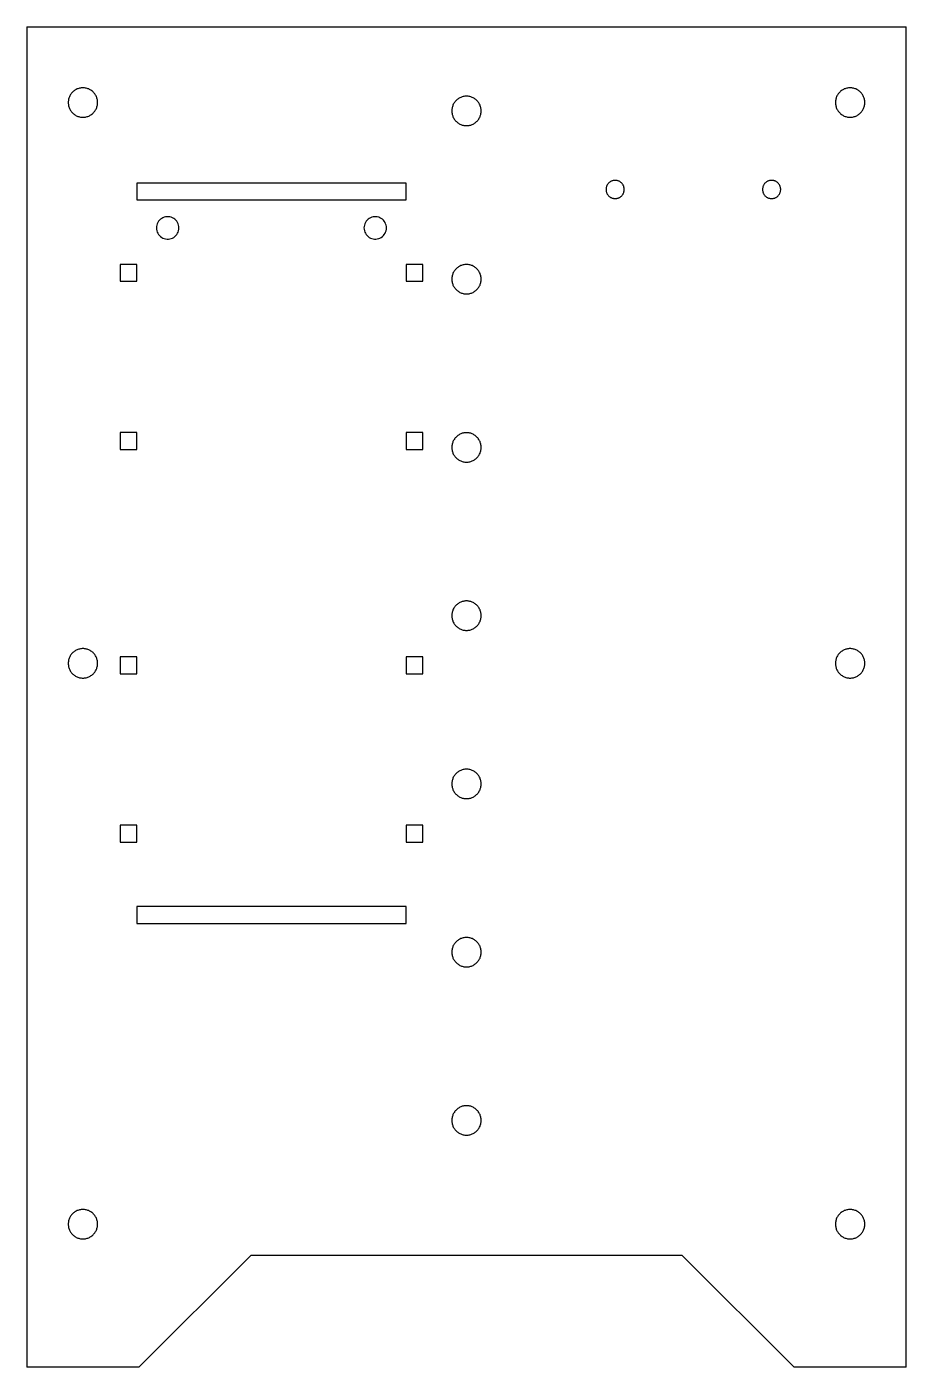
# Model space of a CAD drawing. Extents: x 0 to 785, y 0 to 479.
# Drawn here: x 0.1 to 156.9, y 0.1 to 239.1 of the extents above; entities that cross this region are included whole.
import ezdxf

# ---------------------------------------------------------------- set-up
doc = ezdxf.new("R2010")
doc.units = 0
doc.layers.add('Layer_1', color=7, linetype='CONTINUOUS')

msp = doc.modelspace()

# ---------------------------------------------------------------- linework, layer by layer
at = {"layer": 'Layer_1', "color": 7}
for p, q in [((0.141111, 239.141102), (0.141111, 0.141111)), ((0.141111, 239.141102), (156.941114, 239.141102)), ((156.941114, 0.141111), (156.941114, 239.141102)), ((7.516111, 225.641103), (7.516111, 225.641103)), ((144.316111, 225.641103), (144.316111, 225.641103)), ((75.916113, 224.141103), (75.916113, 224.141103)), ((67.764604, 211.283971), (19.764603, 211.283971)), ((19.764603, 211.283971), (19.764603, 208.283971)), ((67.764604, 208.283971), (67.764604, 211.283971)), ((19.764603, 208.283971), (67.764604, 208.283971)), ((103.416111, 210.141103), (103.416111, 210.141103)), ((131.316112, 210.141103), (131.316112, 210.141103)), ((23.280403, 203.53467), (23.264604, 203.283972)), ((23.264604, 203.283972), (23.280403, 203.033272)), ((23.327403, 203.781372), (23.280403, 203.53467)), ((23.405103, 204.020172), (23.327403, 203.781372)), ((23.512003, 204.247471), (23.405103, 204.020172)), ((23.646603, 204.459572), (23.512003, 204.247471)), ((23.806703, 204.653072), (23.646603, 204.459572)), ((23.989803, 204.824971), (23.806703, 204.653072)), ((24.193003, 204.972573), (23.989803, 204.824971)), ((24.413103, 205.09357), (24.193003, 204.972573)), ((24.646603, 205.186071), (24.413103, 205.09357)), ((24.889803, 205.248572), (24.646603, 205.186071)), ((25.139004, 205.279972), (24.889803, 205.248572)), ((25.390203, 205.279972), (25.139004, 205.279972)), ((25.639403, 205.248572), (25.390203, 205.279972)), ((25.882604, 205.186071), (25.639403, 205.248572)), ((26.116203, 205.09357), (25.882604, 205.186071)), ((26.336303, 204.972573), (26.116203, 205.09357)), ((26.539503, 204.824971), (26.336303, 204.972573)), ((26.722503, 204.653072), (26.539503, 204.824971)), ((26.882604, 204.459572), (26.722503, 204.653072)), ((27.017203, 204.247471), (26.882604, 204.459572)), ((27.124204, 204.020172), (27.017203, 204.247471)), ((27.201803, 203.781372), (27.124204, 204.020172)), ((27.248804, 203.53467), (27.201803, 203.781372)), ((27.264603, 203.283972), (27.248804, 203.53467)), ((27.248804, 203.033272), (27.264603, 203.283972)), ((60.280403, 203.53467), (60.264599, 203.283972)), ((60.264604, 203.283972), (60.280409, 203.033272)), ((60.327405, 203.781372), (60.280403, 203.53467)), ((60.405004, 204.020172), (60.327405, 203.781372)), ((60.512003, 204.247471), (60.405004, 204.020172)), ((60.646604, 204.459572), (60.512003, 204.247471)), ((60.806705, 204.653072), (60.646604, 204.459572)), ((60.989704, 204.824971), (60.806705, 204.653072)), ((61.192904, 204.972573), (60.989704, 204.824971)), ((61.413003, 205.09357), (61.192904, 204.972573)), ((61.646604, 205.186071), (61.413003, 205.09357)), ((61.889804, 205.248572), (61.646604, 205.186071)), ((62.139003, 205.279972), (61.889804, 205.248572)), ((62.390203, 205.279972), (62.139003, 205.279972)), ((62.639403, 205.248572), (62.390203, 205.279972)), ((62.882602, 205.186071), (62.639403, 205.248572)), ((63.116102, 205.09357), (62.882602, 205.186071)), ((63.336204, 204.972573), (63.116102, 205.09357)), ((63.539404, 204.824971), (63.336204, 204.972573)), ((63.722504, 204.653072), (63.539404, 204.824971)), ((63.882603, 204.459572), (63.722504, 204.653072)), ((64.017203, 204.247471), (63.882603, 204.459572)), ((64.124103, 204.020172), (64.017203, 204.247471)), ((64.201805, 203.781372), (64.124103, 204.020172)), ((64.248803, 203.53467), (64.201805, 203.781372)), ((64.264602, 203.283972), (64.248798, 203.53467)), ((64.248803, 203.033272), (64.264608, 203.283972)), ((23.280403, 203.033272), (23.327403, 202.78657)), ((23.327403, 202.78657), (23.405103, 202.547672)), ((23.405103, 202.547672), (23.512003, 202.320471)), ((23.512003, 202.320471), (23.646603, 202.10837)), ((23.646603, 202.10837), (23.806703, 201.91487)), ((23.806703, 201.91487), (23.989803, 201.742971)), ((23.989803, 201.742971), (24.193003, 201.59527)), ((24.193003, 201.59527), (24.413103, 201.47427)), ((24.413103, 201.47427), (24.646603, 201.381871)), ((24.646603, 201.381871), (24.889803, 201.319373)), ((24.889803, 201.319373), (25.139004, 201.287871)), ((25.139004, 201.287871), (25.390203, 201.287871)), ((25.390203, 201.287871), (25.639403, 201.319373)), ((25.639403, 201.319373), (25.882604, 201.381871)), ((25.882604, 201.381871), (26.116203, 201.47427)), ((26.116203, 201.47427), (26.336303, 201.59527)), ((26.336303, 201.59527), (26.539503, 201.742971)), ((26.539503, 201.742971), (26.722503, 201.91487)), ((26.722503, 201.91487), (26.882604, 202.10837)), ((26.882604, 202.10837), (27.017203, 202.320471)), ((27.017203, 202.320471), (27.124204, 202.547672)), ((27.124204, 202.547672), (27.201803, 202.78657)), ((27.201803, 202.78657), (27.248804, 203.033272)), ((60.280403, 203.033272), (60.327405, 202.78657)), ((60.327405, 202.78657), (60.405004, 202.547672)), ((60.405004, 202.547672), (60.512003, 202.320471)), ((60.512003, 202.320471), (60.646604, 202.10837)), ((60.646604, 202.10837), (60.806705, 201.91487)), ((60.806705, 201.91487), (60.989704, 201.742971)), ((60.989704, 201.742971), (61.192904, 201.59527)), ((61.192904, 201.59527), (61.413003, 201.47427)), ((61.413003, 201.47427), (61.646604, 201.381871)), ((61.646604, 201.381871), (61.889804, 201.319373)), ((61.889804, 201.319373), (62.139003, 201.287871)), ((62.139003, 201.287871), (62.390203, 201.287871)), ((62.390203, 201.287871), (62.639403, 201.319373)), ((62.639403, 201.319373), (62.882602, 201.381871)), ((62.882602, 201.381871), (63.116102, 201.47427)), ((63.116102, 201.47427), (63.336204, 201.59527)), ((63.336204, 201.59527), (63.539404, 201.742971)), ((63.539404, 201.742971), (63.722504, 201.91487)), ((63.722504, 201.91487), (63.882603, 202.10837)), ((63.882603, 202.10837), (64.017203, 202.320471)), ((64.017203, 202.320471), (64.124103, 202.547672)), ((64.124103, 202.547672), (64.201805, 202.78657)), ((64.201805, 202.78657), (64.248803, 203.033272)), ((19.764603, 196.783971), (16.764604, 196.783971)), ((16.764604, 196.783971), (16.764604, 193.783972)), ((19.764603, 193.783972), (19.764603, 196.783971)), ((70.764603, 196.783971), (67.764604, 196.783971)), ((67.764604, 196.783971), (67.764604, 193.783972)), ((70.764603, 193.783972), (70.764603, 196.783971)), ((16.764604, 193.783972), (19.764603, 193.783972)), ((67.764604, 193.783972), (70.764603, 193.783972)), ((75.916113, 194.141104), (75.916113, 194.141104)), ((19.764603, 166.783972), (16.764604, 166.783972)), ((16.764604, 166.783972), (16.764604, 163.783972)), ((19.764603, 163.783972), (19.764603, 166.783972)), ((70.764603, 166.783972), (67.764604, 166.783972)), ((67.764604, 166.783972), (67.764604, 163.783972)), ((70.764603, 163.783972), (70.764603, 166.783972)), ((16.764604, 163.783972), (19.764603, 163.783972)), ((67.764604, 163.783972), (70.764603, 163.783972)), ((75.916113, 164.141102), (75.916113, 164.141102)), ((75.916113, 134.141103), (75.916113, 134.141103)), ((19.764603, 126.783967), (16.764604, 126.783967)), ((16.764604, 126.783967), (16.764604, 123.783973)), ((19.764603, 123.783973), (19.764603, 126.783967)), ((70.764603, 126.783967), (67.764604, 126.783967)), ((67.764604, 126.783967), (67.764604, 123.783973)), ((70.764603, 123.783973), (70.764603, 126.783967)), ((7.516111, 125.641103), (7.516111, 125.641103)), ((144.316111, 125.641103), (144.316111, 125.641103)), ((16.764604, 123.783973), (19.764603, 123.783973)), ((67.764604, 123.783973), (70.764603, 123.783973)), ((75.916113, 104.141103), (75.916113, 104.141103)), ((19.764603, 96.783971), (16.764604, 96.783971)), ((16.764604, 96.783971), (16.764604, 93.783977)), ((19.764603, 93.783977), (19.764603, 96.783971)), ((70.764603, 96.783971), (67.764604, 96.783971)), ((67.764604, 96.783971), (67.764604, 93.783977)), ((70.764603, 93.783977), (70.764603, 96.783971)), ((16.764604, 93.783977), (19.764603, 93.783977)), ((67.764604, 93.783977), (70.764603, 93.783977)), ((67.764604, 82.283958), (19.764603, 82.283958)), ((19.764603, 82.283958), (19.764603, 79.283964)), ((67.764604, 79.283964), (67.764604, 82.283958)), ((19.764603, 79.283964), (67.764604, 79.283964)), ((75.916113, 74.141104), (75.916113, 74.141104)), ((75.916113, 44.141108), (75.916113, 44.141108)), ((7.516111, 25.641102), (7.516111, 25.641102)), ((144.316111, 25.641102), (144.316111, 25.641102)), ((40.141113, 20.141099), (20.141113, 0.141111)), ((40.141113, 20.141099), (116.941112, 20.141099)), ((136.941111, 0.141111), (116.941112, 20.141099)), ((20.141113, 0.141111), (0.141111, 0.141111)), ((156.941114, 0.141111), (136.941111, 0.141111))]:
    msp.add_line(p, q, dxfattribs=at)
for points, knots in [([(7.516111, 225.641103), (7.52655, 225.743265), (7.547355, 225.94687), (7.593178, 226.249574), (7.66843, 226.544466), (7.786329, 226.824198), (7.939586, 227.085924), (8.123839, 227.329562), (8.334509, 227.552335), (8.569541, 227.750395), (8.825661, 227.919767), (9.100251, 228.057479), (9.389244, 228.162332), (9.687143, 228.232626), (9.989675, 228.267502), (10.29264, 228.267506), (10.595055, 228.232637), (10.892799, 228.162316), (11.181763, 228.057408), (11.456633, 227.919656), (11.71337, 227.7505), (11.948705, 227.552703), (12.158484, 227.329988), (12.3399, 227.085491), (12.491382, 226.823116), (12.612416, 226.543755), (12.700401, 226.25072), (12.754028, 225.948016), (12.772156, 225.641103), (12.754028, 225.334191), (12.700401, 225.031486), (12.612417, 224.738452), (12.491383, 224.459091), (12.3399, 224.196716), (12.158484, 223.952219), (11.948705, 223.729504), (11.71337, 223.531707), (11.456633, 223.362551), (11.181763, 223.224798), (10.892799, 223.119891), (10.595056, 223.049566), (10.29264, 223.0147), (9.989675, 223.014704), (9.687143, 223.049576), (9.389244, 223.119874), (9.100251, 223.224727), (8.825662, 223.36244), (8.569541, 223.531811), (8.33451, 223.729871), (8.123839, 223.952644), (7.939586, 224.196282), (7.786329, 224.458007), (7.668431, 224.73774), (7.593178, 225.032632), (7.547355, 225.335335), (7.52655, 225.538941), (7.516111, 225.641103)], [0, 0, 0, 0, 0.308067, 0.613968, 0.917775, 1.218451, 1.521435, 1.825424, 2.132913, 2.439384, 2.745479, 3.051944, 3.358788, 3.665697, 3.968077, 4.270365, 4.572612, 4.879301, 5.186059, 5.492809, 5.79955, 6.1063, 6.413007, 6.715307, 7.017622, 7.319923, 7.626632, 7.933384, 8.24012, 8.546856, 8.853608, 9.160317, 9.462619, 9.764934, 10.067234, 10.37394, 10.68069, 10.987431, 11.294181, 11.60094, 11.907629, 12.209876, 12.512164, 12.814544, 13.121453, 13.428298, 13.734762, 14.040857, 14.347329, 14.654818, 14.958806, 15.26179, 15.562467, 15.866273, 16.172174, 16.480242, 16.480242, 16.480242, 16.480242]), ([(144.316111, 225.641103), (144.32655, 225.743265), (144.347355, 225.94687), (144.393178, 226.249574), (144.468431, 226.544466), (144.586329, 226.824198), (144.739585, 227.085924), (144.923837, 227.329562), (145.134508, 227.552335), (145.369538, 227.750395), (145.625659, 227.919767), (145.90025, 228.057479), (146.189243, 228.16233), (146.487142, 228.232627), (146.789674, 228.267502), (147.09264, 228.267506), (147.395055, 228.232637), (147.692797, 228.162315), (147.98176, 228.057408), (148.25663, 227.919655), (148.513368, 227.7505), (148.748704, 227.552703), (148.958483, 227.329988), (149.139899, 227.085491), (149.291382, 226.823116), (149.412417, 226.543755), (149.5004, 226.25072), (149.554028, 225.948016), (149.572156, 225.641103), (149.554028, 225.33419), (149.5004, 225.031486), (149.412417, 224.738451), (149.291383, 224.45909), (149.139899, 224.196715), (148.958482, 223.952218), (148.748703, 223.729503), (148.513367, 223.531707), (148.25663, 223.362551), (147.981761, 223.224798), (147.692798, 223.119891), (147.395056, 223.049565), (147.09264, 223.014701), (146.789674, 223.014704), (146.487141, 223.049576), (146.189242, 223.119874), (145.900249, 223.224727), (145.625659, 223.36244), (145.369538, 223.531811), (145.134508, 223.729872), (144.923837, 223.952644), (144.739585, 224.196282), (144.586329, 224.458009), (144.468431, 224.73774), (144.393178, 225.032632), (144.347355, 225.335335), (144.32655, 225.538941), (144.316111, 225.641103)], [0, 0, 0, 0, 0.308067, 0.613968, 0.917775, 1.218451, 1.521435, 1.825423, 2.132912, 2.439383, 2.745478, 3.051943, 3.358787, 3.665696, 3.968077, 4.270365, 4.572613, 4.879299, 5.186057, 5.492807, 5.799549, 6.1063, 6.413006, 6.715306, 7.017621, 7.319923, 7.626632, 7.933384, 8.24012, 8.546857, 8.853609, 9.160317, 9.46262, 9.764935, 10.067234, 10.373941, 10.680692, 10.987433, 11.294183, 11.60094, 11.907628, 12.209875, 12.512164, 12.814544, 13.121455, 13.428299, 13.734764, 14.040859, 14.34733, 14.654819, 14.958807, 15.261791, 15.562467, 15.866273, 16.172174, 16.480242, 16.480242, 16.480242, 16.480242]), ([(75.916113, 224.141103), (75.926552, 224.243265), (75.947356, 224.446871), (75.993179, 224.749574), (76.068432, 225.044466), (76.186329, 225.324198), (76.339586, 225.585924), (76.523838, 225.829562), (76.734509, 226.052335), (76.96954, 226.250395), (77.22566, 226.419767), (77.50025, 226.557479), (77.789243, 226.662332), (78.087143, 226.732626), (78.389675, 226.767502), (78.692639, 226.767506), (78.995055, 226.732637), (79.292798, 226.662316), (79.581762, 226.557409), (79.856632, 226.419655), (80.113369, 226.2505), (80.348705, 226.052703), (80.558484, 225.829988), (80.7399, 225.585491), (80.891383, 225.323116), (81.012415, 225.043755), (81.100401, 224.750721), (81.154027, 224.448016), (81.172155, 224.141103), (81.154027, 223.834191), (81.100399, 223.531486), (81.012415, 223.238452), (80.891383, 222.959091), (80.7399, 222.696716), (80.558484, 222.452219), (80.348705, 222.229503), (80.113369, 222.031707), (79.856632, 221.862552), (79.581763, 221.724798), (79.292799, 221.61989), (78.995055, 221.549567), (78.692639, 221.514698), (78.389675, 221.514702), (78.087142, 221.549577), (77.789243, 221.619874), (77.50025, 221.724727), (77.22566, 221.86244), (76.96954, 222.031811), (76.734509, 222.229872), (76.523838, 222.452644), (76.339586, 222.696283), (76.186329, 222.958008), (76.068432, 223.237741), (75.993179, 223.532632), (75.947356, 223.835336), (75.926552, 224.038942), (75.916113, 224.141103)], [0, 0, 0, 0, 0.308067, 0.613968, 0.917775, 1.21845, 1.521435, 1.825423, 2.132912, 2.439383, 2.745478, 3.051943, 3.358787, 3.665697, 3.968076, 4.270364, 4.572611, 4.879299, 5.186058, 5.492808, 5.799549, 6.1063, 6.413007, 6.715307, 7.017621, 7.319922, 7.626632, 7.933384, 8.24012, 8.546856, 8.853608, 9.160317, 9.462618, 9.764932, 10.067232, 10.373939, 10.68069, 10.987431, 11.29418, 11.600939, 11.907629, 12.209875, 12.512164, 12.814543, 13.121453, 13.428297, 13.734762, 14.040857, 14.347329, 14.654818, 14.958806, 15.26179, 15.562466, 15.866272, 16.172174, 16.480241, 16.480241, 16.480241, 16.480241]), ([(103.416111, 210.141103), (103.422574, 210.204346), (103.435454, 210.330388), (103.46382, 210.517776), (103.510406, 210.700327), (103.583391, 210.873495), (103.678264, 211.035515), (103.792326, 211.186337), (103.922739, 211.324245), (104.068234, 211.446854), (104.226785, 211.551703), (104.396769, 211.636954), (104.57567, 211.701862), (104.760083, 211.74538), (104.947365, 211.766968), (105.134914, 211.766971), (105.322124, 211.745386), (105.506441, 211.701852), (105.685325, 211.63691), (105.855482, 211.551635), (106.014414, 211.446918), (106.160098, 211.324473), (106.289961, 211.186601), (106.402266, 211.035247), (106.496041, 210.872824), (106.570968, 210.699887), (106.625433, 210.518485), (106.658631, 210.331097), (106.669852, 210.141103), (106.658631, 209.95111), (106.625433, 209.763721), (106.570968, 209.582319), (106.496041, 209.409382), (106.402266, 209.246959), (106.289962, 209.095602), (106.160098, 208.957733), (106.014414, 208.835288), (105.855482, 208.730572), (105.685325, 208.645297), (105.506441, 208.580354), (105.322124, 208.53682), (105.134914, 208.515236), (104.947365, 208.515238), (104.760083, 208.536826), (104.57567, 208.580344), (104.396769, 208.645253), (104.226785, 208.730503), (104.068235, 208.835353), (103.92274, 208.957961), (103.792326, 209.095869), (103.678264, 209.246691), (103.583391, 209.408712), (103.510406, 209.581879), (103.46382, 209.764431), (103.435454, 209.951819), (103.422574, 210.07786), (103.416111, 210.141103)], [0, 0, 0, 0, 0.190708, 0.380076, 0.568146, 0.754279, 0.94184, 1.130023, 1.320373, 1.510093, 1.69958, 1.889297, 2.079248, 2.269239, 2.456426, 2.643557, 2.830662, 3.020517, 3.210416, 3.40031, 3.590196, 3.78009, 3.969956, 4.157093, 4.344239, 4.531379, 4.721246, 4.911139, 5.101024, 5.290908, 5.480802, 5.670669, 5.857808, 6.044956, 6.232094, 6.421959, 6.611852, 6.801738, 6.991632, 7.181531, 7.371387, 7.558492, 7.745622, 7.932809, 8.1228, 8.312752, 8.502469, 8.691955, 8.881675, 9.072025, 9.260208, 9.447769, 9.633902, 9.821973, 10.01134, 10.202048, 10.202048, 10.202048, 10.202048]), ([(131.316112, 210.141103), (131.322574, 210.204346), (131.335454, 210.330388), (131.36382, 210.517775), (131.410403, 210.700327), (131.483389, 210.873495), (131.578262, 211.035516), (131.692322, 211.18634), (131.822738, 211.324246), (131.968234, 211.446854), (132.126785, 211.551703), (132.296769, 211.636954), (132.47567, 211.701863), (132.660083, 211.74538), (132.847365, 211.766968), (133.034914, 211.766971), (133.222124, 211.745386), (133.406441, 211.701853), (133.585323, 211.63691), (133.755481, 211.551634), (133.914414, 211.446919), (134.060098, 211.324474), (134.189963, 211.186604), (134.302266, 211.035247), (134.396042, 210.872825), (134.470968, 210.699887), (134.525433, 210.518485), (134.558631, 210.331097), (134.569853, 210.141103), (134.558631, 209.95111), (134.525433, 209.763721), (134.470968, 209.582319), (134.396042, 209.409382), (134.302266, 209.246959), (134.189963, 209.095602), (134.060098, 208.957733), (133.914414, 208.835288), (133.755481, 208.730573), (133.585323, 208.645297), (133.406441, 208.580354), (133.222124, 208.53682), (133.034914, 208.515236), (132.847365, 208.515238), (132.660083, 208.536827), (132.47567, 208.580344), (132.296769, 208.645253), (132.126785, 208.730504), (131.968234, 208.835353), (131.822738, 208.957961), (131.692323, 209.095869), (131.578262, 209.246691), (131.483389, 209.408712), (131.410403, 209.581879), (131.363819, 209.764431), (131.335452, 209.951819), (131.322574, 210.07786), (131.316112, 210.141103)], [0, 0, 0, 0, 0.190708, 0.380075, 0.568145, 0.754278, 0.941841, 1.130024, 1.320373, 1.510094, 1.699581, 1.889298, 2.079249, 2.269241, 2.456428, 2.643558, 2.830663, 3.020518, 3.210416, 3.400309, 3.590197, 3.78009, 3.969955, 4.157094, 4.344241, 4.531381, 4.721248, 4.911141, 5.101026, 5.29091, 5.480804, 5.670671, 5.85781, 6.044958, 6.232096, 6.421961, 6.611854, 6.801742, 6.991636, 7.181533, 7.371388, 7.558493, 7.745623, 7.932811, 8.122803, 8.312754, 8.50247, 8.691958, 8.881679, 9.072029, 9.260211, 9.447773, 9.633906, 9.821976, 10.011343, 10.202051, 10.202051, 10.202051, 10.202051]), ([(75.916113, 194.141104), (75.926552, 194.243266), (75.947356, 194.446871), (75.993179, 194.749575), (76.068432, 195.044466), (76.186329, 195.324199), (76.339586, 195.585925), (76.523838, 195.829563), (76.734509, 196.052336), (76.96954, 196.250396), (77.22566, 196.419768), (77.50025, 196.55748), (77.789243, 196.662333), (78.087142, 196.732628), (78.389675, 196.767501), (78.692639, 196.767504), (78.995055, 196.732638), (79.292798, 196.662316), (79.581762, 196.55741), (79.856632, 196.419656), (80.113369, 196.250501), (80.348705, 196.052704), (80.558484, 195.829989), (80.7399, 195.585492), (80.891383, 195.323117), (81.012415, 195.043756), (81.100401, 194.750722), (81.154027, 194.448017), (81.172154, 194.141104), (81.154027, 193.834191), (81.100401, 193.531486), (81.012415, 193.238451), (80.891383, 192.959089), (80.739899, 192.696715), (80.558485, 192.452217), (80.348704, 192.229503), (80.113369, 192.031707), (79.856631, 191.862552), (79.581761, 191.724799), (79.292797, 191.619892), (78.995055, 191.549567), (78.692639, 191.514701), (78.389675, 191.514705), (78.087142, 191.549577), (77.789243, 191.619875), (77.500249, 191.724727), (77.22566, 191.862441), (76.96954, 192.031812), (76.73451, 192.229872), (76.523837, 192.452642), (76.339586, 192.696282), (76.186329, 192.958007), (76.068432, 193.23774), (75.993179, 193.532631), (75.947356, 193.835336), (75.926552, 194.038942), (75.916113, 194.141104)], [0, 0, 0, 0, 0.308067, 0.613968, 0.917775, 1.21845, 1.521435, 1.825423, 2.132912, 2.439383, 2.745478, 3.051943, 3.358787, 3.665697, 3.968076, 4.270364, 4.572611, 4.879299, 5.186058, 5.492807, 5.799549, 6.1063, 6.413006, 6.715306, 7.017621, 7.319922, 7.626631, 7.933382, 8.240119, 8.546855, 8.853608, 9.160319, 9.46262, 9.764934, 10.067235, 10.37394, 10.68069, 10.987432, 11.294182, 11.600941, 11.907629, 12.209875, 12.512164, 12.814543, 13.121454, 13.428299, 13.734762, 14.040857, 14.347328, 14.654816, 14.958805, 15.261789, 15.562463, 15.866272, 16.172173, 16.480241, 16.480241, 16.480241, 16.480241]), ([(75.916113, 164.141102), (75.926552, 164.243264), (75.947356, 164.446869), (75.993179, 164.749573), (76.068433, 165.044465), (76.186328, 165.324198), (76.339586, 165.585923), (76.523838, 165.829561), (76.734509, 166.052334), (76.96954, 166.250394), (77.22566, 166.419765), (77.50025, 166.557478), (77.789243, 166.662331), (78.087142, 166.732628), (78.389675, 166.767504), (78.692639, 166.767507), (78.995055, 166.732639), (79.292799, 166.662315), (79.581763, 166.557408), (79.856632, 166.419654), (80.113369, 166.250499), (80.348705, 166.052702), (80.558484, 165.829987), (80.7399, 165.58549), (80.891383, 165.323116), (81.012415, 165.043754), (81.100399, 164.750719), (81.154026, 164.448014), (81.172155, 164.141102), (81.154027, 163.83419), (81.100401, 163.531485), (81.012415, 163.238451), (80.891383, 162.959089), (80.7399, 162.696715), (80.558484, 162.452217), (80.348705, 162.229502), (80.113369, 162.031705), (79.856632, 161.86255), (79.581762, 161.724797), (79.292798, 161.61989), (78.995055, 161.549569), (78.69264, 161.5147), (78.389675, 161.514703), (78.087143, 161.549579), (77.789243, 161.619873), (77.500249, 161.724725), (77.22566, 161.862439), (76.96954, 162.03181), (76.734509, 162.22987), (76.523838, 162.452643), (76.339586, 162.696281), (76.186329, 162.958007), (76.068432, 163.23774), (75.993179, 163.532631), (75.947356, 163.835335), (75.926552, 164.03894), (75.916113, 164.141102)], [0, 0, 0, 0, 0.308067, 0.613968, 0.917775, 1.218451, 1.521435, 1.825423, 2.132912, 2.439383, 2.745478, 3.051943, 3.358787, 3.665698, 3.968077, 4.270365, 4.572612, 4.879302, 5.186061, 5.492809, 5.799551, 6.106302, 6.413008, 6.715308, 7.017622, 7.319924, 7.626633, 7.933385, 8.240121, 8.546857, 8.853609, 9.160318, 9.462619, 9.764934, 10.067234, 10.373941, 10.680691, 10.987433, 11.294182, 11.600941, 11.90763, 12.209876, 12.512163, 12.814544, 13.121454, 13.428299, 13.734763, 14.040858, 14.347329, 14.654818, 14.958806, 15.261791, 15.562466, 15.866273, 16.172174, 16.480241, 16.480241, 16.480241, 16.480241]), ([(75.916113, 134.141103), (75.926552, 134.243265), (75.947356, 134.446871), (75.993179, 134.749574), (76.068432, 135.044465), (76.186329, 135.324197), (76.339586, 135.585922), (76.523838, 135.829562), (76.734509, 136.052334), (76.96954, 136.250395), (77.22566, 136.419766), (77.500249, 136.55748), (77.789243, 136.662332), (78.087142, 136.73263), (78.389675, 136.767502), (78.692639, 136.767506), (78.995055, 136.73264), (79.292799, 136.662316), (79.581763, 136.557408), (79.856632, 136.419654), (80.113369, 136.2505), (80.348705, 136.052703), (80.558484, 135.829987), (80.739899, 135.585489), (80.891383, 135.323115), (81.012415, 135.043754), (81.100401, 134.75072), (81.154027, 134.448015), (81.172154, 134.141103), (81.154027, 133.83419), (81.100401, 133.531485), (81.012415, 133.238452), (80.891383, 132.95909), (80.7399, 132.696715), (80.558484, 132.452218), (80.348705, 132.229503), (80.113369, 132.031706), (79.856632, 131.862551), (79.581762, 131.724797), (79.292798, 131.619891), (78.995055, 131.549569), (78.69264, 131.5147), (78.389675, 131.514704), (78.087143, 131.54958), (77.789243, 131.619874), (77.500249, 131.724726), (77.22566, 131.86244), (76.96954, 132.031811), (76.734509, 132.229871), (76.523838, 132.452644), (76.339586, 132.696283), (76.186329, 132.958008), (76.068432, 133.237741), (75.993179, 133.532632), (75.947356, 133.835336), (75.926552, 134.038941), (75.916113, 134.141103)], [0, 0, 0, 0, 0.308068, 0.613969, 0.917775, 1.21845, 1.521434, 1.825423, 2.132912, 2.439383, 2.745478, 3.051942, 3.358787, 3.665698, 3.968077, 4.270365, 4.572611, 4.879301, 5.18606, 5.492809, 5.799551, 6.106301, 6.413008, 6.715309, 7.017623, 7.319923, 7.626633, 7.933385, 8.240121, 8.546856, 8.853608, 9.160318, 9.462619, 9.764934, 10.067234, 10.37394, 10.680691, 10.987433, 11.294182, 11.600941, 11.907629, 12.209875, 12.512163, 12.814543, 13.121454, 13.428298, 13.734762, 14.040857, 14.347328, 14.654817, 14.958806, 15.261791, 15.562465, 15.866272, 16.172173, 16.48024, 16.48024, 16.48024, 16.48024]), ([(7.516111, 125.641103), (7.52655, 125.743265), (7.547355, 125.94687), (7.593178, 126.249574), (7.66843, 126.544465), (7.786329, 126.824198), (7.939586, 127.085923), (8.123839, 127.329562), (8.33451, 127.552335), (8.569541, 127.750395), (8.825662, 127.919766), (9.100251, 128.057479), (9.389244, 128.162332), (9.687143, 128.232629), (9.989675, 128.267504), (10.29264, 128.267508), (10.595056, 128.23264), (10.892799, 128.162316), (11.181763, 128.057408), (11.456633, 127.919655), (11.713369, 127.750499), (11.948705, 127.552702), (12.158485, 127.329988), (12.3399, 127.085489), (12.491383, 126.823115), (12.612417, 126.543754), (12.700401, 126.25072), (12.754028, 125.948015), (12.772156, 125.641103), (12.754028, 125.33419), (12.700401, 125.031486), (12.612417, 124.738451), (12.491382, 124.45909), (12.3399, 124.196715), (12.158484, 123.952218), (11.948705, 123.729503), (11.71337, 123.531706), (11.456633, 123.36255), (11.181763, 123.224797), (10.892799, 123.11989), (10.595056, 123.049565), (10.29264, 123.0147), (9.989675, 123.014702), (9.687143, 123.049576), (9.389244, 123.119874), (9.100251, 123.224726), (8.825662, 123.36244), (8.569541, 123.531811), (8.33451, 123.729871), (8.123839, 123.952644), (7.939586, 124.196282), (7.786329, 124.458008), (7.66843, 124.73774), (7.593178, 125.032632), (7.547355, 125.335336), (7.52655, 125.538941), (7.516111, 125.641103)], [0, 0, 0, 0, 0.308067, 0.613968, 0.917775, 1.218451, 1.521435, 1.825424, 2.132913, 2.439385, 2.74548, 3.051944, 3.358788, 3.665697, 3.968078, 4.270366, 4.572613, 4.879302, 5.186061, 5.49281, 5.799551, 6.106302, 6.413008, 6.715309, 7.017624, 7.319925, 7.626634, 7.933386, 8.240122, 8.546858, 8.85361, 9.160319, 9.46262, 9.764935, 10.067235, 10.373942, 10.680692, 10.987433, 11.294183, 11.600942, 11.90763, 12.209877, 12.512166, 12.814546, 13.121455, 13.428299, 13.734764, 14.040858, 14.34733, 14.65482, 14.958808, 15.261793, 15.562468, 15.866275, 16.172176, 16.480243, 16.480243, 16.480243, 16.480243]), ([(144.316111, 125.641103), (144.32655, 125.743265), (144.347355, 125.94687), (144.393178, 126.249574), (144.468431, 126.544465), (144.586329, 126.824197), (144.739585, 127.085924), (144.923837, 127.329562), (145.134508, 127.552334), (145.369538, 127.750395), (145.625659, 127.919766), (145.900249, 128.057479), (146.189242, 128.162332), (146.487141, 128.232629), (146.789674, 128.267504), (147.09264, 128.267508), (147.395056, 128.23264), (147.692799, 128.162316), (147.981762, 128.057408), (148.25663, 127.919655), (148.513368, 127.7505), (148.748704, 127.552703), (148.958483, 127.329987), (149.139899, 127.08549), (149.291382, 126.823115), (149.412417, 126.543755), (149.5004, 126.25072), (149.554028, 125.948016), (149.572156, 125.641103), (149.554028, 125.33419), (149.5004, 125.031486), (149.412417, 124.738451), (149.291382, 124.45909), (149.139899, 124.196716), (148.958483, 123.952218), (148.748704, 123.729503), (148.513368, 123.531706), (148.25663, 123.362551), (147.981762, 123.224797), (147.692799, 123.11989), (147.395056, 123.049566), (147.09264, 123.014698), (146.789674, 123.014703), (146.487141, 123.049576), (146.189242, 123.119873), (145.900249, 123.224725), (145.625659, 123.36244), (145.369538, 123.531811), (145.134508, 123.729871), (144.923837, 123.952644), (144.739585, 124.196283), (144.586329, 124.458009), (144.468431, 124.73774), (144.393178, 125.032632), (144.347355, 125.335336), (144.32655, 125.538941), (144.316111, 125.641103)], [0, 0, 0, 0, 0.308067, 0.613968, 0.917775, 1.218451, 1.521435, 1.825423, 2.132912, 2.439383, 2.745478, 3.051943, 3.358787, 3.665697, 3.968078, 4.270366, 4.572614, 4.879302, 5.18606, 5.492809, 5.799551, 6.106301, 6.413008, 6.715308, 7.017623, 7.319925, 7.626633, 7.933385, 8.240122, 8.546858, 8.85361, 9.160319, 9.462621, 9.764936, 10.067236, 10.373943, 10.680693, 10.987435, 11.294184, 11.600942, 11.90763, 12.209878, 12.512166, 12.814546, 13.121457, 13.428301, 13.734766, 14.040861, 14.347332, 14.654821, 14.95881, 15.261794, 15.562469, 15.866276, 16.172177, 16.480244, 16.480244, 16.480244, 16.480244]), ([(75.916113, 104.141103), (75.926552, 104.243265), (75.947356, 104.446871), (75.993179, 104.749575), (76.068432, 105.044466), (76.186329, 105.324199), (76.339586, 105.585924), (76.523838, 105.829563), (76.734509, 106.052335), (76.96954, 106.250395), (77.22566, 106.419767), (77.50025, 106.55748), (77.789243, 106.662332), (78.087143, 106.732626), (78.389675, 106.767502), (78.692639, 106.767506), (78.995055, 106.732637), (79.292798, 106.662316), (79.581762, 106.557409), (79.856632, 106.419655), (80.113369, 106.2505), (80.348705, 106.052703), (80.558484, 105.829988), (80.7399, 105.585491), (80.891383, 105.323116), (81.012415, 105.043755), (81.100401, 104.750721), (81.154027, 104.448016), (81.172155, 104.141103), (81.154027, 103.83419), (81.100399, 103.531486), (81.012415, 103.238452), (80.891383, 102.95909), (80.7399, 102.696715), (80.558484, 102.452219), (80.348705, 102.229504), (80.113369, 102.031707), (79.856632, 101.862552), (79.581763, 101.724798), (79.292799, 101.619891), (78.995055, 101.549567), (78.692639, 101.514698), (78.389675, 101.514702), (78.087142, 101.549577), (77.789243, 101.619874), (77.50025, 101.724727), (77.22566, 101.86244), (76.96954, 102.031812), (76.734509, 102.229872), (76.523838, 102.452644), (76.339586, 102.696282), (76.186328, 102.958008), (76.068433, 103.237741), (75.993179, 103.532632), (75.947356, 103.835336), (75.926552, 104.038942), (75.916113, 104.141103)], [0, 0, 0, 0, 0.308067, 0.613968, 0.917775, 1.21845, 1.521435, 1.825423, 2.132912, 2.439383, 2.745478, 3.051943, 3.358787, 3.665697, 3.968076, 4.270364, 4.572611, 4.879299, 5.186058, 5.492808, 5.799549, 6.1063, 6.413007, 6.715307, 7.017621, 7.319922, 7.626632, 7.933384, 8.24012, 8.546857, 8.853608, 9.160317, 9.462619, 9.764933, 10.067233, 10.373939, 10.68069, 10.987432, 11.29418, 11.600939, 11.907629, 12.209875, 12.512164, 12.814543, 13.121453, 13.428298, 13.734763, 14.040857, 14.347329, 14.654818, 14.958805, 15.261789, 15.562466, 15.866273, 16.172174, 16.480241, 16.480241, 16.480241, 16.480241]), ([(75.916113, 74.141104), (75.926552, 74.243267), (75.947356, 74.446873), (75.993179, 74.749579), (76.068432, 75.044472), (76.186329, 75.324205), (76.339586, 75.585931), (76.523838, 75.829572), (76.734509, 76.052345), (76.969539, 76.250407), (77.22566, 76.419779), (77.50025, 76.557492), (77.789243, 76.662345), (78.087142, 76.732642), (78.389675, 76.767517), (78.692639, 76.767521), (78.995055, 76.732652), (79.292798, 76.662328), (79.581762, 76.557421), (79.856632, 76.419668), (80.113369, 76.25051), (80.348705, 76.052713), (80.558485, 75.829997), (80.739899, 75.585498), (80.891381, 75.323122), (81.012416, 75.043761), (81.100399, 74.750725), (81.154027, 74.448019), (81.172155, 74.141104), (81.154027, 73.83419), (81.100399, 73.531484), (81.012415, 73.238448), (80.891383, 72.959086), (80.7399, 72.69671), (80.558485, 72.452211), (80.348705, 72.229496), (80.113369, 72.031698), (79.856632, 71.862541), (79.581762, 71.724787), (79.292798, 71.61988), (78.995055, 71.549555), (78.692639, 71.51469), (78.389675, 71.514694), (78.087142, 71.549566), (77.789243, 71.619864), (77.50025, 71.724716), (77.22566, 71.86243), (76.96954, 72.031803), (76.734509, 72.229864), (76.523838, 72.452637), (76.339586, 72.696277), (76.186329, 72.958003), (76.068432, 73.237737), (75.993179, 73.532629), (75.947356, 73.835335), (75.926552, 74.038942), (75.916113, 74.141104)], [0, 0, 0, 0, 0.308069, 0.613972, 0.91778, 1.218456, 1.521441, 1.825431, 2.13292, 2.439393, 2.745488, 3.051952, 3.358796, 3.665707, 3.968087, 4.270375, 4.572621, 4.87931, 5.18607, 5.492819, 5.799562, 6.106313, 6.413019, 6.715321, 7.017636, 7.319937, 7.626648, 7.933402, 8.24014, 8.546878, 8.853631, 9.160342, 9.462644, 9.764959, 10.067261, 10.373967, 10.680718, 10.987461, 11.29421, 11.60097, 11.907659, 12.209905, 12.512193, 12.814572, 13.121483, 13.428328, 13.734792, 14.040888, 14.347359, 14.654849, 14.958838, 15.261824, 15.562499, 15.866308, 16.172211, 16.480279, 16.480279, 16.480279, 16.480279]), ([(75.916113, 44.141108), (75.926552, 44.243269), (75.947356, 44.446874), (75.993179, 44.749577), (76.068432, 45.044467), (76.186329, 45.324197), (76.339586, 45.58592), (76.523838, 45.829556), (76.73451, 46.052326), (76.969541, 46.250383), (77.225661, 46.419755), (77.50025, 46.557467), (77.789243, 46.66232), (78.087142, 46.732617), (78.389675, 46.767492), (78.692639, 46.767496), (78.995055, 46.732628), (79.292799, 46.662304), (79.581763, 46.557396), (79.856631, 46.419643), (80.113368, 46.250489), (80.348703, 46.052693), (80.558484, 45.829982), (80.7399, 45.585487), (80.891383, 45.323115), (81.012415, 45.043756), (81.100401, 44.750723), (81.154027, 44.448019), (81.172154, 44.141107), (81.154027, 43.834193), (81.100399, 43.531487), (81.012415, 43.238451), (80.891383, 42.959089), (80.7399, 42.696714), (80.558484, 42.452215), (80.348705, 42.229499), (80.113369, 42.0317), (79.856632, 41.862545), (79.581762, 41.724791), (79.292798, 41.619884), (78.995055, 41.54956), (78.692639, 41.514691), (78.389675, 41.514695), (78.087142, 41.54957), (77.789243, 41.619867), (77.50025, 41.72472), (77.22566, 41.862433), (76.969539, 42.031805), (76.734509, 42.229867), (76.523838, 42.45264), (76.339586, 42.696281), (76.186329, 42.958007), (76.068432, 43.23774), (75.993179, 43.532633), (75.947356, 43.835339), (75.926552, 44.038945), (75.916113, 44.141108)], [0, 0, 0, 0, 0.308066, 0.613966, 0.917772, 1.218445, 1.521427, 1.825413, 2.1329, 2.439371, 2.745464, 3.051929, 3.358773, 3.665684, 3.968063, 4.270351, 4.572598, 4.879288, 5.186047, 5.492795, 5.799536, 6.106285, 6.41299, 6.715288, 7.0176, 7.319899, 7.626607, 7.933358, 8.240093, 8.546831, 8.853585, 9.160296, 9.462597, 9.764912, 10.067214, 10.373921, 10.680672, 10.987415, 11.294164, 11.600923, 11.907612, 12.209859, 12.512147, 12.814526, 13.121436, 13.428281, 13.734746, 14.040841, 14.347313, 14.654803, 14.958792, 15.261778, 15.562453, 15.866262, 16.172165, 16.480233, 16.480233, 16.480233, 16.480233]), ([(7.516111, 25.641102), (7.52655, 25.743265), (7.547355, 25.946872), (7.593178, 26.249577), (7.66843, 26.54447), (7.786329, 26.824203), (7.939586, 27.08593), (8.123839, 27.32957), (8.334509, 27.552345), (8.56954, 27.750405), (8.825662, 27.919777), (9.100251, 28.05749), (9.389244, 28.162343), (9.687143, 28.23264), (9.989675, 28.267515), (10.29264, 28.267517), (10.595056, 28.232651), (10.892799, 28.162326), (11.181763, 28.057419), (11.456633, 27.919666), (11.71337, 27.75051), (11.948705, 27.552711), (12.158485, 27.329995), (12.3399, 27.085496), (12.491383, 26.823121), (12.612417, 26.543759), (12.700401, 26.250723), (12.754028, 25.948017), (12.772156, 25.641102), (12.754028, 25.334188), (12.700401, 25.031482), (12.612417, 24.738446), (12.491383, 24.459084), (12.3399, 24.196709), (12.158485, 23.952209), (11.948705, 23.729494), (11.713369, 23.531697), (11.456633, 23.362539), (11.181763, 23.224786), (10.892799, 23.119879), (10.595056, 23.049554), (10.29264, 23.014688), (9.989675, 23.014692), (9.687143, 23.049564), (9.389244, 23.119862), (9.100251, 23.224715), (8.825661, 23.362428), (8.569541, 23.531801), (8.33451, 23.729862), (8.123838, 23.952635), (7.939586, 24.196275), (7.786329, 24.458002), (7.66843, 24.737735), (7.593178, 25.032628), (7.547355, 25.335333), (7.52655, 25.53894), (7.516111, 25.641102)], [0, 0, 0, 0, 0.308069, 0.613972, 0.91778, 1.218456, 1.521442, 1.825431, 2.132922, 2.439394, 2.745489, 3.051954, 3.358798, 3.665707, 3.968088, 4.270376, 4.572623, 4.879312, 5.186071, 5.49282, 5.799562, 6.106313, 6.41302, 6.715322, 7.017637, 7.319939, 7.62665, 7.933403, 8.240141, 8.546879, 8.853633, 9.160344, 9.462646, 9.764961, 10.067262, 10.373969, 10.68072, 10.987462, 11.294212, 11.600971, 11.907659, 12.209906, 12.512195, 12.814575, 13.121484, 13.428328, 13.734793, 14.040889, 14.347361, 14.654851, 14.95884, 15.261826, 15.562502, 15.86631, 16.172213, 16.480282, 16.480282, 16.480282, 16.480282]), ([(144.316111, 25.641102), (144.32655, 25.743265), (144.347355, 25.946872), (144.393178, 26.249577), (144.46843, 26.54447), (144.586329, 26.824203), (144.739585, 27.08593), (144.923836, 27.32957), (145.134508, 27.552343), (145.369538, 27.750405), (145.625659, 27.919777), (145.90025, 28.05749), (146.189243, 28.162343), (146.487142, 28.232641), (146.789674, 28.267513), (147.09264, 28.267518), (147.395056, 28.232651), (147.692799, 28.162326), (147.981762, 28.057419), (148.25663, 27.919665), (148.513368, 27.75051), (148.748704, 27.552713), (148.958483, 27.329995), (149.139899, 27.085496), (149.291382, 26.823121), (149.412417, 26.54376), (149.5004, 26.250723), (149.554028, 25.948017), (149.572156, 25.641102), (149.554028, 25.334188), (149.5004, 25.031482), (149.412417, 24.738445), (149.291382, 24.459084), (149.139898, 24.196709), (148.958483, 23.95221), (148.748703, 23.729494), (148.513368, 23.531697), (148.256631, 23.362539), (147.981762, 23.224786), (147.692799, 23.119879), (147.395056, 23.049553), (147.09264, 23.014688), (146.789674, 23.014692), (146.487142, 23.049564), (146.189243, 23.119862), (145.90025, 23.224715), (145.625659, 23.362427), (145.369539, 23.531801), (145.134508, 23.729862), (144.923836, 23.952635), (144.739585, 24.196275), (144.586328, 24.458001), (144.468431, 24.737735), (144.393178, 25.032628), (144.347355, 25.335333), (144.32655, 25.53894), (144.316111, 25.641102)], [0, 0, 0, 0, 0.308069, 0.613972, 0.91778, 1.218456, 1.521441, 1.825431, 2.13292, 2.439392, 2.745487, 3.051953, 3.358798, 3.665707, 3.968088, 4.270376, 4.572624, 4.879312, 5.18607, 5.492818, 5.79956, 6.106311, 6.413019, 6.715321, 7.017637, 7.319939, 7.62665, 7.933403, 8.240141, 8.546879, 8.853633, 9.160344, 9.462646, 9.764961, 10.067263, 10.37397, 10.680721, 10.987464, 11.294212, 11.60097, 11.907658, 12.209906, 12.512194, 12.814575, 13.121484, 13.428329, 13.734794, 14.04089, 14.347362, 14.654851, 14.958841, 15.261826, 15.562502, 15.86631, 16.172213, 16.480282, 16.480282, 16.480282, 16.480282])]:
    msp.add_open_spline(points, degree=3, knots=knots, dxfattribs=at)

doc.saveas('drawing.dxf')
